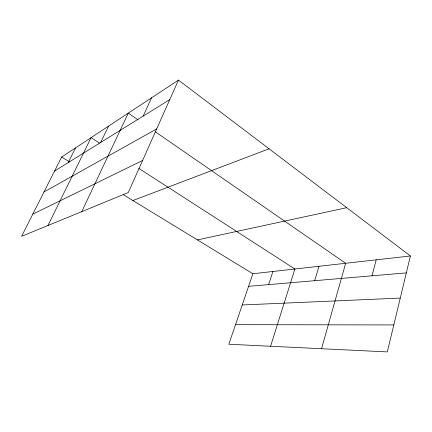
<?xml version="1.0" encoding="UTF-8"?>
<svg xmlns="http://www.w3.org/2000/svg" width="432" height="432" viewBox="0 0 432 432"><rect width="100%" height="100%" fill="white"/><g stroke="black" fill="none" stroke-linecap="round" stroke-linejoin="round"><path stroke-width="0.65" d="M410.4 255.982L387.32 351.913L228.83 344.234L252.866 273.742L410.4 255.982L178.475 80.087L61.636 157.032L21.6 236.326L128.282 192.548L178.475 80.087M371.995 275.81L376.191 259.837M321.554 348.727L345.659 263.277L155.185 131.706M314.701 280.692L319.01 266.285M270.589 346.259L294.878 269.001L138.802 168.388M268.607 284.623L272.921 271.48M143.138 116.116L151.562 97.81M81.778 211.631L128.299 113.13L138.175 119.956M100.678 142.457L108.545 126.139M47.968 225.504L91.087 137.635L99.511 143.062M68.213 162.599L75.551 147.863M54.54 171.083L169.771 99.592M43.994 191.97L156.686 128.914M32.8 214.142L142.592 160.488M132.91 200.529L269.077 148.797M197.424 239.906L346.729 207.689M248.573 286.33L406.334 272.884M242.217 304.97L400.27 298.085M235.505 324.653L393.811 324.94M61.636 157.032L69.687 161.946M123.142 194.573L252.866 273.742"/></g></svg>
